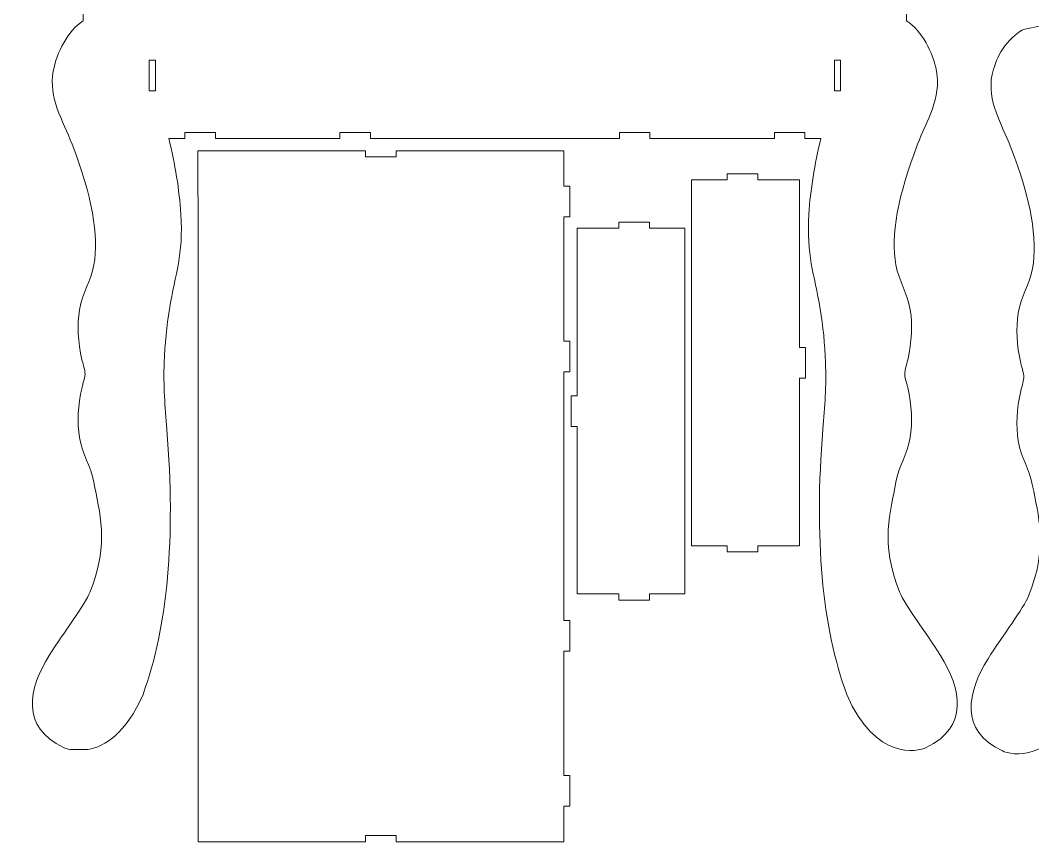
# Model space of a CAD drawing. Header units: millimetres. Extents: x -958 to 970, y -703 to 703.
# Drawn here: x -887 to 109, y -660 to 149 of the extents above; entities that cross this region are included whole.
import ezdxf

# ---------------------------------------------------------------- set-up
doc = ezdxf.new("R2010")
doc.units = ezdxf.units.MM
doc.header["$MEASUREMENT"] = 0
doc.layers.add('Camada 1', color=7, linetype='Continuous')

msp = doc.modelspace()

# ---------------------------------------------------------------- linework, layer by layer
at = {"layer": 'Camada 1', "color": 250, "lineweight": 9}
for points, knots in [([(-369.5675, 676.3419), (-369.5675, 679.3761), (-370.2511, 682.3744), (-371.5682, 685.1083), (-371.5682, 685.1083), (-375.7132, 693.7123), (-384.518, 697.5441), (-393.3531, 696.3727), (-393.3531, 696.3727), (-395.9829, 697.3136), (-398.7722, 697.8021), (-401.585, 697.7992), (-401.585, 697.7992), (-404.2882, 699.221), (-407.2438, 700.064), (-410.298, 700.2931), (-410.298, 700.2931), (-413.193, 701.9126), (-416.5137, 702.8288), (-420.0494, 702.9074), (-420.0494, 702.9074), (-423.9742, 702.9945), (-427.6673, 701.9761), (-430.8079, 700.1008), (-430.8079, 700.1008), (-431.3608, 700.0421), (-431.9223, 699.9633), (-432.4931, 699.8635), (-432.4931, 699.8635), (-434.7286, 699.4727), (-436.8305, 698.7658), (-438.7659, 697.7873), (-438.7659, 697.7873), (-441.7189, 697.8394), (-444.6771, 697.3587), (-447.4647, 696.3668), (-447.4647, 696.3668), (-457.0694, 697.6423), (-466.6677, 693.0106), (-470.0966, 682.9402), (-470.0966, 682.9402), (-470.9759, 680.3577), (-471.3167, 677.6306), (-471.1092, 674.9275), (-471.1092, 674.9275), (-471.9979, 674.6822), (-472.8829, 674.3742), (-473.7607, 674.003), (-473.7607, 674.003), (-474.7747, 673.5742), (-475.753, 673.0598), (-476.687, 672.4709), (-476.687, 672.4709), (-477.7894, 672.5141), (-478.8926, 672.4706), (-479.9835, 672.3353), (-479.9835, 672.3353), (-486.0485, 671.5828), (-491.0754, 668.43), (-494.259, 663.4689), (-494.259, 663.4689), (-495.2504, 662.5314), (-496.1643, 661.5017), (-496.9839, 660.3861), (-496.9839, 660.3861), (-498.6464, 658.1231), (-499.8507, 655.6091), (-500.5732, 652.9729), (-500.5732, 652.9729), (-500.5732, 652.9729), (-500.7471, 652.644), (-500.7471, 652.644), (-500.7471, 652.644), (-502.6476, 651.2585), (-504.3241, 649.5851), (-505.72, 647.6814), (-505.72, 647.6814), (-505.8722, 647.481), (-506.0209, 647.2786), (-506.166, 647.0743), (-506.166, 647.0743), (-513.4087, 641.5352), (-516.901, 632.6186), (-515.6378, 623.8618), (-515.6378, 623.8618), (-526.3763, 615.6974), (-535.439, 605.053), (-543.0437, 593.6354), (-543.0437, 593.6354), (-586.9197, 546.6562), (-607.9472, 481.0162), (-607.9472, 417.4467), (-607.9472, 417.4467), (-607.9472, 335.3991), (-572.0964, 286.9497), (-643.6089, 209.1691), (-643.6089, 209.1691), (-644.0917, 208.644), (-644.5773, 208.1222), (-645.0658, 207.6037), (-645.0658, 207.6037), (-698.8858, 173.1726), (-761.6648, 155.378), (-825.5472, 156.4467), (-825.5472, 156.4467), (-825.5472, 156.4467), (-825.5472, 148.2175), (-825.5472, 148.2175), (-825.5472, 148.2175), (-840.8712, 138.5012), (-851.6126, 116.7991), (-854.9917, 98.7461), (-854.9917, 98.7461), (-859.9591, 72.202), (-845.6677, 50.5786), (-836.4491, 26.7588), (-836.4491, 26.7588), (-816.9107, -23.7276), (-809.8025, -63.3314), (-815.1236, -92.0538), (-815.1236, -92.0538), (-818.1042, -108.1426), (-826.4255, -119.287), (-829.2031, -136.2076), (-829.2031, -136.2076), (-831.6355, -151.0264), (-830.8139, -167.4188), (-826.7381, -185.3841), (-826.7381, -185.3841), (-826.1857, -187.8215), (-825.2687, -190.7228), (-824.5893, -193.4698), (-824.5893, -193.4698), (-822.9234, -200.2034), (-824.0216, -202.5325), (-825.799, -209.1198), (-825.799, -209.1198), (-826.1272, -210.3359), (-826.4444, -211.507), (-826.6889, -212.5865), (-826.6889, -212.5865), (-830.7645, -230.5516), (-831.5861, -246.9442), (-829.1538, -261.763), (-829.1538, -261.763), (-826.3763, -278.6836), (-818.0253, -289.8226), (-815.0743, -305.9169), (-815.0743, -305.9169), (-809.7712, -334.8353), (-799.3298, -365.3297), (-818.7078, -413.672), (-818.7078, -413.672), (-824.165, -427.2859), (-843.9918, -452.4058), (-858.944, -476.3534), (-858.944, -476.3534), (-879.3514, -509.039), (-887.4871, -546.9063), (-844.836, -566.999), (-844.836, -566.999), (-843.4724, -567.6414), (-841.2533, -568.4309), (-838.3694, -569.0226), (-838.3694, -569.0226), (-838.3694, -569.0226), (-820.6708, -569.0226), (-820.6708, -569.0226), (-820.6708, -569.0226), (-804.462, -565.8743), (-783.4985, -553.1394), (-766.7111, -514.6646), (-766.7111, -514.6646), (-742.3661, -447.7868), (-734.5491, -360.8887), (-743.2595, -253.9704), (-743.2595, -253.9704), (-745.1186, -231.1412), (-746.7593, -211.3109), (-745.8449, -188.02), (-745.8449, -188.02), (-745.1482, -170.2844), (-743.4477, -151.7402), (-740.7475, -135.7295), (-740.7475, -135.7295), (-734.6239, -99.4156), (-726.9609, -82.9688), (-729.4726, -42.048), (-729.4726, -42.048), (-730.9421, -18.109), (-735.2182, 7.0376), (-741.3188, 32.4467), (-741.3188, 32.4467), (-741.3188, 32.4467), (-725.5472, 32.4467), (-725.5472, 32.4467), (-725.5472, 32.4467), (-725.5472, 32.4467), (-725.5472, 38.4467), (-725.5472, 38.4467), (-725.5472, 38.4467), (-725.5472, 38.4467), (-695.5472, 38.4467), (-695.5472, 38.4467), (-695.5472, 38.4467), (-695.5472, 38.4467), (-695.5472, 32.4467), (-695.5472, 32.4467), (-695.5472, 32.4467), (-695.5472, 32.4467), (-573.0472, 32.4467), (-573.0472, 32.4467), (-573.0472, 32.4467), (-573.0472, 32.4467), (-573.0472, 38.4467), (-573.0472, 38.4467), (-573.0472, 38.4467), (-573.0472, 38.4467), (-543.0472, 38.4467), (-543.0472, 38.4467), (-543.0472, 38.4467), (-543.0472, 38.4467), (-543.0472, 32.4467), (-543.0472, 32.4467), (-543.0472, 32.4467), (-543.0472, 32.4467), (-298.0472, 32.4467), (-298.0472, 32.4467), (-298.0472, 32.4467), (-298.0472, 32.4467), (-298.0472, 38.4467), (-298.0472, 38.4467), (-298.0472, 38.4467), (-298.0472, 38.4467), (-268.0472, 38.4467), (-268.0472, 38.4467), (-268.0472, 38.4467), (-268.0472, 38.4467), (-268.0472, 32.4467), (-268.0472, 32.4467), (-268.0472, 32.4467), (-268.0472, 32.4467), (-145.5472, 32.4467), (-145.5472, 32.4467), (-145.5472, 32.4467), (-145.5472, 32.4467), (-145.5472, 38.4467), (-145.5472, 38.4467), (-145.5472, 38.4467), (-145.5472, 38.4467), (-115.5472, 38.4467), (-115.5472, 38.4467), (-115.5472, 38.4467), (-115.5472, 38.4467), (-115.5472, 32.4467), (-115.5472, 32.4467), (-115.5472, 32.4467), (-115.5472, 32.4467), (-99.7756, 32.4467), (-99.7756, 32.4467), (-99.7756, 32.4467), (-105.8762, 7.0376), (-110.1523, -18.109), (-111.6218, -42.048), (-111.6218, -42.048), (-114.1335, -82.9688), (-106.4705, -99.4156), (-100.3469, -135.7295), (-100.3469, -135.7295), (-97.6467, -151.7402), (-95.9462, -170.2844), (-95.2495, -188.02), (-95.2495, -188.02), (-94.3351, -211.3109), (-95.9758, -231.1412), (-97.8349, -253.9704), (-97.8349, -253.9704), (-106.5453, -360.8887), (-98.7283, -447.7868), (-74.3833, -514.6646), (-74.3833, -514.6646), (-45.6459, -580.5272), (-4.6712, -570.9621), (3.7416, -566.999), (3.7416, -566.999), (46.3927, -546.9063), (38.257, -509.039), (17.8496, -476.3534), (17.8496, -476.3534), (2.8974, -452.4058), (-16.9294, -427.2859), (-22.3866, -413.672), (-22.3866, -413.672), (-41.7646, -365.3297), (-31.3232, -334.8353), (-26.0201, -305.9169), (-26.0201, -305.9169), (-23.0691, -289.8226), (-14.7181, -278.6836), (-11.9406, -261.763), (-11.9406, -261.763), (-9.5083, -246.9442), (-10.3299, -230.5516), (-14.4055, -212.5865), (-14.4055, -212.5865), (-14.65, -211.507), (-14.9672, -210.3359), (-15.2954, -209.1198), (-15.2954, -209.1198), (-17.0728, -202.5325), (-18.171, -200.2034), (-16.5051, -193.4698), (-16.5051, -193.4698), (-15.8257, -190.7228), (-14.9087, -187.8215), (-14.3563, -185.3841), (-14.3563, -185.3841), (-10.2805, -167.4188), (-9.4589, -151.0264), (-11.8913, -136.2076), (-11.8913, -136.2076), (-14.6689, -119.287), (-22.9902, -108.1426), (-25.9708, -92.0538), (-25.9708, -92.0538), (-31.2919, -63.3314), (-24.1837, -23.7276), (-4.6453, 26.7588), (-4.6453, 26.7588), (4.5733, 50.5786), (18.8647, 72.202), (13.8973, 98.7461), (13.8973, 98.7461), (10.5182, 116.7991), (-0.2232, 138.5012), (-15.5472, 148.2175), (-15.5472, 148.2175), (-15.5472, 148.2175), (-15.5472, 156.4467), (-15.5472, 156.4467), (-15.5472, 156.4467), (-80.4123, 155.3616), (-144.1164, 173.7243), (-198.4517, 209.1691), (-198.4517, 209.1691), (-270.7355, 287.7888), (-233.1472, 334.9085), (-233.1472, 417.4467), (-233.1472, 417.4467), (-233.1472, 481.1996), (-254.3023, 547.0541), (-298.4419, 594.0532), (-298.4419, 594.0532), (-306.0917, 605.4667), (-315.2066, 616.0831), (-326.0035, 624.1901), (-326.0035, 624.1901), (-324.8733, 632.8409), (-328.3682, 641.6044), (-335.5204, 647.0743), (-335.5204, 647.0743), (-335.6655, 647.2786), (-335.8142, 647.481), (-335.9664, 647.6814), (-335.9664, 647.6814), (-337.3623, 649.5851), (-339.0388, 651.2585), (-340.9393, 652.644), (-340.9393, 652.644), (-340.9393, 652.644), (-341.1076, 652.9626), (-341.1076, 652.9626), (-341.1076, 652.9626), (-342.1944, 656.926), (-344.3595, 660.5685), (-347.4352, 663.481), (-347.4352, 663.481), (-350.6191, 668.4351), (-355.6428, 671.5834), (-361.7029, 672.3353), (-361.7029, 672.3353), (-362.7938, 672.4706), (-363.897, 672.5141), (-364.9994, 672.4709), (-364.9994, 672.4709), (-365.9334, 673.0598), (-366.9117, 673.5742), (-367.9257, 674.003), (-367.9257, 674.003), (-368.4943, 674.2434), (-369.0659, 674.4574), (-369.6396, 674.6449), (-369.6396, 674.6449), (-369.5892, 675.2302), (-369.5675, 675.7445), (-369.5675, 676.3419)], [0, 0, 0, 0, 0.01, 0.01, 0.01, 0.01, 0.02, 0.02, 0.02, 0.02, 0.03, 0.03, 0.03, 0.03, 0.04, 0.04, 0.04, 0.04, 0.05, 0.05, 0.05, 0.05, 0.06, 0.06, 0.06, 0.06, 0.07, 0.07, 0.07, 0.07, 0.08, 0.08, 0.08, 0.08, 0.09, 0.09, 0.09, 0.09, 0.1, 0.1, 0.1, 0.1, 0.11, 0.11, 0.11, 0.11, 0.12, 0.12, 0.12, 0.12, 0.13, 0.13, 0.13, 0.13, 0.14, 0.14, 0.14, 0.14, 0.15, 0.15, 0.15, 0.15, 0.16, 0.16, 0.16, 0.16, 0.17, 0.17, 0.17, 0.17, 0.18, 0.18, 0.18, 0.18, 0.19, 0.19, 0.19, 0.19, 0.2, 0.2, 0.2, 0.2, 0.21, 0.21, 0.21, 0.21, 0.22, 0.22, 0.22, 0.22, 0.23, 0.23, 0.23, 0.23, 0.24, 0.24, 0.24, 0.24, 0.25, 0.25, 0.25, 0.25, 0.26, 0.26, 0.26, 0.26, 0.27, 0.27, 0.27, 0.27, 0.28, 0.28, 0.28, 0.28, 0.29, 0.29, 0.29, 0.29, 0.3, 0.3, 0.3, 0.3, 0.31, 0.31, 0.31, 0.31, 0.32, 0.32, 0.32, 0.32, 0.33, 0.33, 0.33, 0.33, 0.34, 0.34, 0.34, 0.34, 0.35, 0.35, 0.35, 0.35, 0.36, 0.36, 0.36, 0.36, 0.37, 0.37, 0.37, 0.37, 0.38, 0.38, 0.38, 0.38, 0.39, 0.39, 0.39, 0.39, 0.4, 0.4, 0.4, 0.4, 0.41, 0.41, 0.41, 0.41, 0.42, 0.42, 0.42, 0.42, 0.43, 0.43, 0.43, 0.43, 0.44, 0.44, 0.44, 0.44, 0.45, 0.45, 0.45, 0.45, 0.46, 0.46, 0.46, 0.46, 0.47, 0.47, 0.47, 0.47, 0.48, 0.48, 0.48, 0.48, 0.49, 0.49, 0.49, 0.49, 0.5, 0.5, 0.5, 0.5, 0.51, 0.51, 0.51, 0.51, 0.52, 0.52, 0.52, 0.52, 0.53, 0.53, 0.53, 0.53, 0.54, 0.54, 0.54, 0.54, 0.55, 0.55, 0.55, 0.55, 0.56, 0.56, 0.56, 0.56, 0.57, 0.57, 0.57, 0.57, 0.58, 0.58, 0.58, 0.58, 0.59, 0.59, 0.59, 0.59, 0.6, 0.6, 0.6, 0.6, 0.61, 0.61, 0.61, 0.61, 0.62, 0.62, 0.62, 0.62, 0.63, 0.63, 0.63, 0.63, 0.64, 0.64, 0.64, 0.64, 0.65, 0.65, 0.65, 0.65, 0.66, 0.66, 0.66, 0.66, 0.67, 0.67, 0.67, 0.67, 0.68, 0.68, 0.68, 0.68, 0.69, 0.69, 0.69, 0.69, 0.7, 0.7, 0.7, 0.7, 0.71, 0.71, 0.71, 0.71, 0.72, 0.72, 0.72, 0.72, 0.73, 0.73, 0.73, 0.73, 0.74, 0.74, 0.74, 0.74, 0.75, 0.75, 0.75, 0.75, 0.76, 0.76, 0.76, 0.76, 0.77, 0.77, 0.77, 0.77, 0.78, 0.78, 0.78, 0.78, 0.79, 0.79, 0.79, 0.79, 0.8, 0.8, 0.8, 0.8, 0.81, 0.81, 0.81, 0.81, 0.82, 0.82, 0.82, 0.82, 0.83, 0.83, 0.83, 0.83, 0.84, 0.84, 0.84, 0.84, 0.85, 0.85, 0.85, 0.85, 0.86, 0.86, 0.86, 0.86, 0.87, 0.87, 0.87, 0.87, 0.88, 0.88, 0.88, 0.88, 0.89, 0.89, 0.89, 0.89, 0.9, 0.9, 0.9, 0.9, 0.91, 0.91, 0.91, 0.91, 0.92, 0.92, 0.92, 0.92, 0.93, 0.93, 0.93, 0.93, 0.94, 0.94, 0.94, 0.94, 0.95, 0.95, 0.95, 0.95, 0.96, 0.96, 0.96, 0.96, 0.97, 0.97, 0.97, 0.97, 0.98, 0.98, 0.98, 0.98, 1, 1, 1, 1]), ([(-760.5472, 109.4467), (-760.5472, 109.4467), (-754.5472, 109.4467), (-754.5472, 109.4467), (-754.5472, 109.4467), (-754.5472, 109.4467), (-754.5472, 79.4467), (-754.5472, 79.4467), (-754.5472, 79.4467), (-754.5472, 79.4467), (-760.5472, 79.4467), (-760.5472, 79.4467), (-760.5472, 79.4467), (-760.5472, 79.4467), (-760.5472, 109.4467), (-760.5472, 109.4467)], [0, 0, 0, 0, 0.2, 0.2, 0.2, 0.2, 0.4, 0.4, 0.4, 0.4, 0.6, 0.6, 0.6, 0.6, 1, 1, 1, 1]), ([(-86.5472, 79.4467), (-86.5472, 79.4467), (-86.5472, 109.4467), (-86.5472, 109.4467), (-86.5472, 109.4467), (-86.5472, 109.4467), (-80.5472, 109.4467), (-80.5472, 109.4467), (-80.5472, 109.4467), (-80.5472, 109.4467), (-80.5472, 79.4467), (-80.5472, 79.4467), (-80.5472, 79.4467), (-80.5472, 79.4467), (-86.5472, 79.4467), (-86.5472, 79.4467)], [0, 0, 0, 0, 0.2, 0.2, 0.2, 0.2, 0.4, 0.4, 0.4, 0.4, 0.6, 0.6, 0.6, 0.6, 1, 1, 1, 1])]:
    msp.add_open_spline(points, degree=3, knots=knots, dxfattribs=at)
at = {"layer": 'Camada 1', "color": 250, "lineweight": 20}
for points, knots in [([(87.1297, 23.3996), (106.6681, -27.0868), (113.7763, -66.6906), (108.4552, -95.413), (108.4552, -95.413), (105.4746, -111.5018), (97.1533, -122.6462), (94.3757, -139.5668), (94.3757, -139.5668), (91.9433, -154.3856), (92.7649, -170.778), (96.8407, -188.7433), (96.8407, -188.7433), (97.3931, -191.1807), (98.3101, -194.082), (98.9895, -196.829), (98.9895, -196.829), (100.6554, -203.5626), (99.5572, -205.8917), (97.7798, -212.479), (97.7798, -212.479), (97.4516, -213.6951), (97.1344, -214.8662), (96.8899, -215.9457), (96.8899, -215.9457), (92.8143, -233.9108), (91.9927, -250.3034), (94.425, -265.1222), (94.425, -265.1222), (97.2025, -282.0427), (105.5535, -293.1817), (108.5045, -309.276), (108.5045, -309.276), (113.8076, -338.1944), (124.249, -368.6888), (104.871, -417.0311), (104.871, -417.0311), (99.4138, -430.645), (79.587, -455.7649), (64.6348, -479.7125), (64.6348, -479.7125), (44.2274, -512.3981), (36.0917, -550.2654), (78.7428, -570.3581), (78.7428, -570.3581), (87.1556, -574.3212), (128.1303, -583.8863), (156.8677, -518.0237), (156.8677, -518.0237), (181.2127, -451.1459), (189.0297, -364.2478), (180.3193, -257.3296), (180.3193, -257.3296), (178.4602, -234.5004), (176.8195, -214.6701), (177.7339, -191.3792), (177.7339, -191.3792), (178.4306, -173.6436), (180.1311, -155.0994), (182.8313, -139.0887), (182.8313, -139.0887), (188.9549, -102.7748), (196.6179, -86.328), (194.1062, -45.4072), (194.1062, -45.4072), (192.7525, -23.3541), (189.0169, -0.2763), (183.6674, 23.0875), (183.6674, 23.0875), (183.6674, 23.0875), (822.3957, 23.0875), (822.3957, 23.0875), (822.3957, 23.0875), (817.0462, -0.2763), (813.3106, -23.3541), (811.9569, -45.4072), (811.9569, -45.4072), (809.4452, -86.328), (817.1082, -102.7748), (823.2318, -139.0887), (823.2318, -139.0887), (825.932, -155.0994), (827.6325, -173.6436), (828.3292, -191.3792), (828.3292, -191.3792), (829.2436, -214.6701), (827.6029, -234.5004), (825.7438, -257.3296), (825.7438, -257.3296), (817.0334, -364.2478), (824.8504, -451.1459), (849.1954, -518.0237), (849.1954, -518.0237), (877.9328, -583.8863), (918.9075, -574.3212), (927.3203, -570.3581), (927.3203, -570.3581), (969.9714, -550.2654), (961.8357, -512.3981), (941.4283, -479.7125), (941.4283, -479.7125), (926.4761, -455.7649), (906.6493, -430.645), (901.1921, -417.0311), (901.1921, -417.0311), (881.8141, -368.6888), (892.2555, -338.1944), (897.5586, -309.276), (897.5586, -309.276), (900.5096, -293.1817), (908.8606, -282.0427), (911.6381, -265.1222), (911.6381, -265.1222), (914.0704, -250.3034), (913.2488, -233.9108), (909.1732, -215.9457), (909.1732, -215.9457), (908.9287, -214.8662), (908.6115, -213.6951), (908.2833, -212.479), (908.2833, -212.479), (906.5059, -205.8917), (905.4077, -203.5626), (907.0736, -196.829), (907.0736, -196.829), (907.753, -194.082), (908.67, -191.1807), (909.2224, -188.7433), (909.2224, -188.7433), (913.2982, -170.778), (914.1198, -154.3856), (911.6874, -139.5668), (911.6874, -139.5668), (908.9098, -122.6462), (900.5885, -111.5018), (897.6079, -95.413), (897.6079, -95.413), (892.2868, -66.6906), (899.395, -27.0868), (918.9334, 23.3996), (918.9334, 23.3996), (928.152, 47.2194), (942.4434, 68.8428), (937.476, 95.3869), (937.476, 95.3869), (933.5897, 116.1495), (919.4168, 131.8043), (908.0315, 138.8583), (908.0315, 138.8583), (903.3995, 141.0404), (871.2952, 146.9885), (863.0315, 147.0875), (863.0315, 147.0875), (863.0315, 147.0875), (143.0316, 147.0875), (143.0316, 147.0875), (143.0316, 147.0875), (134.7679, 146.9885), (102.6636, 141.0404), (98.0316, 138.8583), (98.0316, 138.8583), (78.8977, 127.0925), (71.8146, 108.6815), (68.5871, 95.3869), (68.5871, 95.3869), (63.6197, 68.8428), (77.9111, 47.2194), (87.1297, 23.3996)], [0, 0, 0, 0, 0.02325581, 0.02325581, 0.02325581, 0.02325581, 0.04651163, 0.04651163, 0.04651163, 0.04651163, 0.06976744, 0.06976744, 0.06976744, 0.06976744, 0.09302326, 0.09302326, 0.09302326, 0.09302326, 0.11627907, 0.11627907, 0.11627907, 0.11627907, 0.13953488, 0.13953488, 0.13953488, 0.13953488, 0.1627907, 0.1627907, 0.1627907, 0.1627907, 0.18604651, 0.18604651, 0.18604651, 0.18604651, 0.20930233, 0.20930233, 0.20930233, 0.20930233, 0.23255814, 0.23255814, 0.23255814, 0.23255814, 0.25581395, 0.25581395, 0.25581395, 0.25581395, 0.27906977, 0.27906977, 0.27906977, 0.27906977, 0.30232558, 0.30232558, 0.30232558, 0.30232558, 0.3255814, 0.3255814, 0.3255814, 0.3255814, 0.34883721, 0.34883721, 0.34883721, 0.34883721, 0.37209302, 0.37209302, 0.37209302, 0.37209302, 0.39534884, 0.39534884, 0.39534884, 0.39534884, 0.41860465, 0.41860465, 0.41860465, 0.41860465, 0.44186047, 0.44186047, 0.44186047, 0.44186047, 0.46511628, 0.46511628, 0.46511628, 0.46511628, 0.48837209, 0.48837209, 0.48837209, 0.48837209, 0.51162791, 0.51162791, 0.51162791, 0.51162791, 0.53488372, 0.53488372, 0.53488372, 0.53488372, 0.55813953, 0.55813953, 0.55813953, 0.55813953, 0.58139535, 0.58139535, 0.58139535, 0.58139535, 0.60465116, 0.60465116, 0.60465116, 0.60465116, 0.62790698, 0.62790698, 0.62790698, 0.62790698, 0.65116279, 0.65116279, 0.65116279, 0.65116279, 0.6744186, 0.6744186, 0.6744186, 0.6744186, 0.69767442, 0.69767442, 0.69767442, 0.69767442, 0.72093023, 0.72093023, 0.72093023, 0.72093023, 0.74418605, 0.74418605, 0.74418605, 0.74418605, 0.76744186, 0.76744186, 0.76744186, 0.76744186, 0.79069767, 0.79069767, 0.79069767, 0.79069767, 0.81395349, 0.81395349, 0.81395349, 0.81395349, 0.8372093, 0.8372093, 0.8372093, 0.8372093, 0.86046512, 0.86046512, 0.86046512, 0.86046512, 0.88372093, 0.88372093, 0.88372093, 0.88372093, 0.90697674, 0.90697674, 0.90697674, 0.90697674, 0.93023256, 0.93023256, 0.93023256, 0.93023256, 0.95348837, 0.95348837, 0.95348837, 0.95348837, 1, 1, 1, 1]), ([(-352.6712, 20.3028), (-352.6712, 20.3028), (-517.6712, 20.3028), (-517.6712, 20.3028), (-517.6712, 20.3028), (-517.6712, 20.3028), (-517.6712, 14.3028), (-517.6712, 14.3028), (-517.6712, 14.3028), (-517.6712, 14.3028), (-547.6712, 14.3028), (-547.6712, 14.3028), (-547.6712, 14.3028), (-547.6712, 14.3028), (-547.6712, 20.3028), (-547.6712, 20.3028), (-547.6712, 20.3028), (-547.6712, 20.3028), (-712.6736, 20.3028), (-712.6736, 20.3028), (-712.6736, 20.3028), (-712.6736, 20.3028), (-712.5812, -70.0101), (-712.5812, -70.0101), (-712.5812, -70.0101), (-712.5812, -70.0101), (-712.5812, -659.6972), (-712.5812, -659.6972), (-712.5812, -659.6972), (-712.5812, -659.6972), (-547.6712, -659.6972), (-547.6712, -659.6972), (-547.6712, -659.6972), (-547.6712, -659.6972), (-547.6712, -653.6972), (-547.6712, -653.6972), (-547.6712, -653.6972), (-547.6712, -653.6972), (-517.6712, -653.6972), (-517.6712, -653.6972), (-517.6712, -653.6972), (-517.6712, -653.6972), (-517.6712, -659.6972), (-517.6712, -659.6972), (-517.6712, -659.6972), (-517.6712, -659.6972), (-352.6712, -659.6972), (-352.6712, -659.6972), (-352.6712, -659.6972), (-352.6712, -659.6972), (-352.6712, -624.7972), (-352.6712, -624.7972), (-352.6712, -624.7972), (-352.6712, -624.7972), (-346.6712, -624.7972), (-346.6712, -624.7972), (-346.6712, -624.7972), (-346.6712, -624.7972), (-346.6712, -594.5972), (-346.6712, -594.5972), (-346.6712, -594.5972), (-346.6712, -594.5972), (-352.6712, -594.5972), (-352.6712, -594.5972), (-352.6712, -594.5972), (-352.6712, -594.5972), (-352.6712, -472.2972), (-352.6712, -472.2972), (-352.6712, -472.2972), (-352.6712, -472.2972), (-346.6712, -472.2972), (-346.6712, -472.2972), (-346.6712, -472.2972), (-346.6712, -472.2972), (-346.6712, -442.0972), (-346.6712, -442.0972), (-346.6712, -442.0972), (-346.6712, -442.0972), (-352.6712, -442.0972), (-352.6712, -442.0972), (-352.6712, -442.0972), (-352.6712, -442.0972), (-352.6712, -197.2972), (-352.6712, -197.2972), (-352.6712, -197.2972), (-352.6712, -197.2972), (-346.6712, -197.2972), (-346.6712, -197.2972), (-346.6712, -197.2972), (-346.6712, -197.2972), (-346.6712, -167.0972), (-346.6712, -167.0972), (-346.6712, -167.0972), (-346.6712, -167.0972), (-352.6712, -167.0972), (-352.6712, -167.0972), (-352.6712, -167.0972), (-352.6712, -167.0972), (-352.6712, -44.7972), (-352.6712, -44.7972), (-352.6712, -44.7972), (-352.6712, -44.7972), (-346.6712, -44.7972), (-346.6712, -44.7972), (-346.6712, -44.7972), (-346.6712, -44.7972), (-346.6712, -14.5972), (-346.6712, -14.5972), (-346.6712, -14.5972), (-346.6712, -14.5972), (-352.6712, -14.5972), (-352.6712, -14.5972), (-352.6712, -14.5972), (-352.6712, -14.5972), (-352.6712, 20.3028), (-352.6712, 20.3028)], [0, 0, 0, 0, 0.03333333, 0.03333333, 0.03333333, 0.03333333, 0.06666667, 0.06666667, 0.06666667, 0.06666667, 0.1, 0.1, 0.1, 0.1, 0.13333333, 0.13333333, 0.13333333, 0.13333333, 0.16666667, 0.16666667, 0.16666667, 0.16666667, 0.2, 0.2, 0.2, 0.2, 0.23333333, 0.23333333, 0.23333333, 0.23333333, 0.26666667, 0.26666667, 0.26666667, 0.26666667, 0.3, 0.3, 0.3, 0.3, 0.33333333, 0.33333333, 0.33333333, 0.33333333, 0.36666667, 0.36666667, 0.36666667, 0.36666667, 0.4, 0.4, 0.4, 0.4, 0.43333333, 0.43333333, 0.43333333, 0.43333333, 0.46666667, 0.46666667, 0.46666667, 0.46666667, 0.5, 0.5, 0.5, 0.5, 0.53333333, 0.53333333, 0.53333333, 0.53333333, 0.56666667, 0.56666667, 0.56666667, 0.56666667, 0.6, 0.6, 0.6, 0.6, 0.63333333, 0.63333333, 0.63333333, 0.63333333, 0.66666667, 0.66666667, 0.66666667, 0.66666667, 0.7, 0.7, 0.7, 0.7, 0.73333333, 0.73333333, 0.73333333, 0.73333333, 0.76666667, 0.76666667, 0.76666667, 0.76666667, 0.8, 0.8, 0.8, 0.8, 0.83333333, 0.83333333, 0.83333333, 0.83333333, 0.86666667, 0.86666667, 0.86666667, 0.86666667, 0.9, 0.9, 0.9, 0.9, 0.93333333, 0.93333333, 0.93333333, 0.93333333, 1, 1, 1, 1]), ([(-226.9606, -368.3949), (-226.9606, -368.3949), (-226.9606, -8.3949), (-226.9606, -8.3949), (-226.9606, -8.3949), (-226.9606, -8.3949), (-192.0606, -8.3949), (-192.0606, -8.3949), (-192.0606, -8.3949), (-192.0606, -8.3949), (-192.0606, -2.3949), (-192.0606, -2.3949), (-192.0606, -2.3949), (-192.0606, -2.3949), (-161.8606, -2.3949), (-161.8606, -2.3949), (-161.8606, -2.3949), (-161.8606, -2.3949), (-161.8606, -8.3949), (-161.8606, -8.3949), (-161.8606, -8.3949), (-161.8606, -8.3949), (-120.9606, -8.3949), (-120.9606, -8.3949), (-120.9606, -8.3949), (-120.9606, -8.3949), (-120.9606, -173.2949), (-120.9606, -173.2949), (-120.9606, -173.2949), (-120.9606, -173.2949), (-114.9606, -173.2949), (-114.9606, -173.2949), (-114.9606, -173.2949), (-114.9606, -173.2949), (-114.9606, -203.4949), (-114.9606, -203.4949), (-114.9606, -203.4949), (-114.9606, -203.4949), (-120.9606, -203.4949), (-120.9606, -203.4949), (-120.9606, -203.4949), (-120.9606, -203.4949), (-120.9606, -368.3949), (-120.9606, -368.3949), (-120.9606, -368.3949), (-120.9606, -368.3949), (-161.8606, -368.3949), (-161.8606, -368.3949), (-161.8606, -368.3949), (-161.8606, -368.3949), (-161.8606, -374.3947), (-161.8606, -374.3947), (-161.8606, -374.3947), (-161.8606, -374.3947), (-192.0606, -374.3947), (-192.0606, -374.3947), (-192.0606, -374.3947), (-192.0606, -374.3947), (-192.0606, -368.3949), (-192.0606, -368.3949), (-192.0606, -368.3949), (-192.0606, -368.3949), (-226.9606, -368.3949), (-226.9606, -368.3949)], [0, 0, 0, 0, 0.05882353, 0.05882353, 0.05882353, 0.05882353, 0.11764706, 0.11764706, 0.11764706, 0.11764706, 0.17647059, 0.17647059, 0.17647059, 0.17647059, 0.23529412, 0.23529412, 0.23529412, 0.23529412, 0.29411765, 0.29411765, 0.29411765, 0.29411765, 0.35294118, 0.35294118, 0.35294118, 0.35294118, 0.41176471, 0.41176471, 0.41176471, 0.41176471, 0.47058824, 0.47058824, 0.47058824, 0.47058824, 0.52941176, 0.52941176, 0.52941176, 0.52941176, 0.58823529, 0.58823529, 0.58823529, 0.58823529, 0.64705882, 0.64705882, 0.64705882, 0.64705882, 0.70588235, 0.70588235, 0.70588235, 0.70588235, 0.76470588, 0.76470588, 0.76470588, 0.76470588, 0.82352941, 0.82352941, 0.82352941, 0.82352941, 0.88235294, 0.88235294, 0.88235294, 0.88235294, 1, 1, 1, 1]), ([(-233.494, -415.8083), (-233.494, -415.8083), (-233.494, -55.8083), (-233.494, -55.8083), (-233.494, -55.8083), (-233.494, -55.8083), (-268.394, -55.8083), (-268.394, -55.8083), (-268.394, -55.8083), (-268.394, -55.8083), (-268.394, -49.8083), (-268.394, -49.8083), (-268.394, -49.8083), (-268.394, -49.8083), (-298.594, -49.8083), (-298.594, -49.8083), (-298.594, -49.8083), (-298.594, -49.8083), (-298.594, -55.8083), (-298.594, -55.8083), (-298.594, -55.8083), (-298.594, -55.8083), (-339.494, -55.8083), (-339.494, -55.8083), (-339.494, -55.8083), (-339.494, -55.8083), (-339.494, -220.7083), (-339.494, -220.7083), (-339.494, -220.7083), (-339.494, -220.7083), (-345.494, -220.7083), (-345.494, -220.7083), (-345.494, -220.7083), (-345.494, -220.7083), (-345.494, -250.9083), (-345.494, -250.9083), (-345.494, -250.9083), (-345.494, -250.9083), (-339.494, -250.9083), (-339.494, -250.9083), (-339.494, -250.9083), (-339.494, -250.9083), (-339.494, -415.8083), (-339.494, -415.8083), (-339.494, -415.8083), (-339.494, -415.8083), (-298.594, -415.8083), (-298.594, -415.8083), (-298.594, -415.8083), (-298.594, -415.8083), (-298.594, -421.8081), (-298.594, -421.8081), (-298.594, -421.8081), (-298.594, -421.8081), (-268.394, -421.8081), (-268.394, -421.8081), (-268.394, -421.8081), (-268.394, -421.8081), (-268.394, -415.8083), (-268.394, -415.8083), (-268.394, -415.8083), (-268.394, -415.8083), (-233.494, -415.8083), (-233.494, -415.8083)], [0, 0, 0, 0, 0.05882353, 0.05882353, 0.05882353, 0.05882353, 0.11764706, 0.11764706, 0.11764706, 0.11764706, 0.17647059, 0.17647059, 0.17647059, 0.17647059, 0.23529412, 0.23529412, 0.23529412, 0.23529412, 0.29411765, 0.29411765, 0.29411765, 0.29411765, 0.35294118, 0.35294118, 0.35294118, 0.35294118, 0.41176471, 0.41176471, 0.41176471, 0.41176471, 0.47058824, 0.47058824, 0.47058824, 0.47058824, 0.52941176, 0.52941176, 0.52941176, 0.52941176, 0.58823529, 0.58823529, 0.58823529, 0.58823529, 0.64705882, 0.64705882, 0.64705882, 0.64705882, 0.70588235, 0.70588235, 0.70588235, 0.70588235, 0.76470588, 0.76470588, 0.76470588, 0.76470588, 0.82352941, 0.82352941, 0.82352941, 0.82352941, 0.88235294, 0.88235294, 0.88235294, 0.88235294, 1, 1, 1, 1])]:
    msp.add_open_spline(points, degree=3, knots=knots, dxfattribs=at)

doc.saveas('drawing.dxf')
